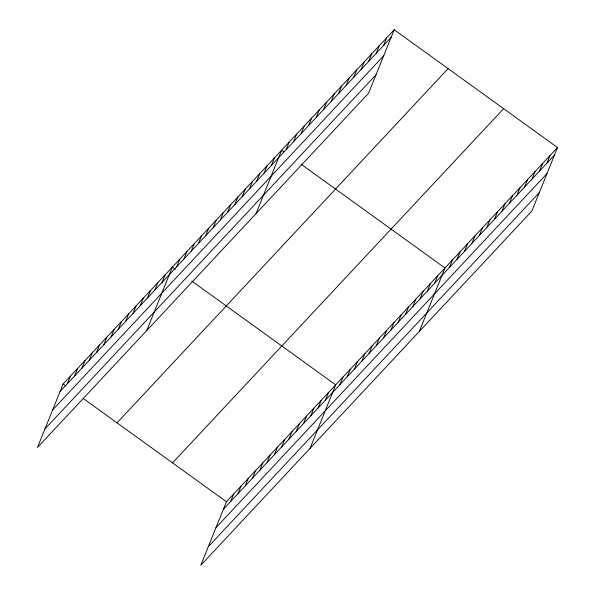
<?xml version="1.0" encoding="UTF-8"?>
<svg xmlns="http://www.w3.org/2000/svg" width="595" height="595" viewBox="0 0 595 595"><rect width="100%" height="100%" fill="white"/><g stroke="black" fill="none" stroke-linecap="round" stroke-linejoin="round"><path stroke-width="0.89" d="M394.217 29.75L63.13 383.961L37.478 447.455L368.565 93.244L394.217 29.75L557.522 147.545L531.87 211.039L200.783 565.25L226.435 501.756L557.522 147.545M67.376 383.693L70.411 376.166M74.658 375.899L77.7 368.379M81.939 368.112L84.981 360.585M89.228 360.317L92.262 352.79M96.509 352.523L99.551 344.996M103.79 344.728L106.832 337.209M111.079 336.934L114.121 329.414M118.36 329.147L121.402 321.62M125.649 321.352L128.684 313.825M132.93 313.558L135.972 306.038M140.212 305.763L143.254 298.244M147.5 297.976L150.535 290.449M154.782 290.182L157.824 282.655M162.063 282.387L165.105 274.868M146.734 330.56L172.386 267.073L175.384 269.23M176.633 266.805L179.675 259.279M183.915 259.011L186.956 251.484M191.203 251.216L194.238 243.697M198.485 243.422L201.526 235.903M205.766 235.635L208.808 228.108M213.055 227.84L216.089 220.314M220.336 220.046L223.378 212.527M227.617 212.251L230.659 204.732M234.906 204.464L237.941 196.938M242.187 196.67L245.229 189.143M249.469 188.875L252.511 181.356M256.757 181.081L259.792 173.562M264.039 173.294L267.081 165.767M271.32 165.499L274.362 157.972M255.991 213.672L281.643 150.185L283.889 151.799M286.113 149.68L289.148 142.153M293.618 141.647L296.652 134.128M301.122 133.622L304.157 126.095M308.627 125.59L311.661 118.07M316.131 117.565L319.165 110.038M323.635 109.532L326.67 102.013M331.14 101.507L334.182 93.98M338.644 93.475L341.686 85.955M346.149 85.449L349.191 77.923M353.653 77.417L356.695 69.898M361.158 69.392L364.2 61.865M368.662 61.359L371.704 53.84M376.166 53.334L379.208 45.808M383.671 45.302L386.713 37.782M230.682 501.488L233.723 493.969M237.963 493.694L241.005 486.174M245.252 485.907L248.286 478.38M252.533 478.112L255.575 470.586M259.814 470.318L262.856 462.798M267.103 462.523L270.137 455.004M274.384 454.736L277.426 447.209M281.666 446.942L284.708 439.415M288.954 439.147L291.989 431.628M296.236 431.353L299.278 423.833M303.517 423.566L306.559 416.039M310.806 415.771L313.84 408.244M318.087 407.977L321.129 400.457M325.368 400.182L328.41 392.663M310.04 448.362L335.692 384.868L191.85 281.108M339.938 384.601L342.98 377.074M347.22 376.806L350.262 369.287M354.508 369.012L357.543 361.492M361.79 361.225L364.832 353.698M369.071 353.43L372.113 345.903M376.36 345.636L379.402 338.116M383.641 337.841L386.683 330.322M390.93 330.054L393.964 322.527M398.211 322.259L401.253 314.733M405.493 314.465L408.534 306.946M412.781 306.67L415.816 299.151M420.063 298.883L423.105 291.357M427.344 291.089L430.386 283.562M434.633 283.294L437.667 275.775M419.304 331.467L444.956 267.981L301.107 164.22M449.418 267.475L452.46 259.948M456.923 259.442L459.965 251.923M464.427 251.417L467.469 243.891M471.932 243.385L474.974 235.865M479.436 235.36L482.478 227.833M486.941 227.327L489.982 219.808M494.445 219.302L497.487 211.775M501.949 211.27L504.991 203.75M509.454 203.245L512.496 195.718M516.958 195.212L520 187.693M524.463 187.187L527.505 179.66M531.967 179.155L535.009 171.635M539.472 171.129L542.514 163.603M546.976 163.097L550.018 155.578M60.088 391.488L391.175 37.277M52.628 409.955L383.715 55.744M44.937 428.988L376.025 74.769M117.022 422.837L448.109 68.626M172.543 462.888L503.63 108.677M223.4 509.283L554.481 155.072M215.933 527.75L547.021 173.539M208.25 546.783L539.33 192.572M63.13 383.961L66.127 386.125M83.337 398.538L226.435 501.756"/></g></svg>
